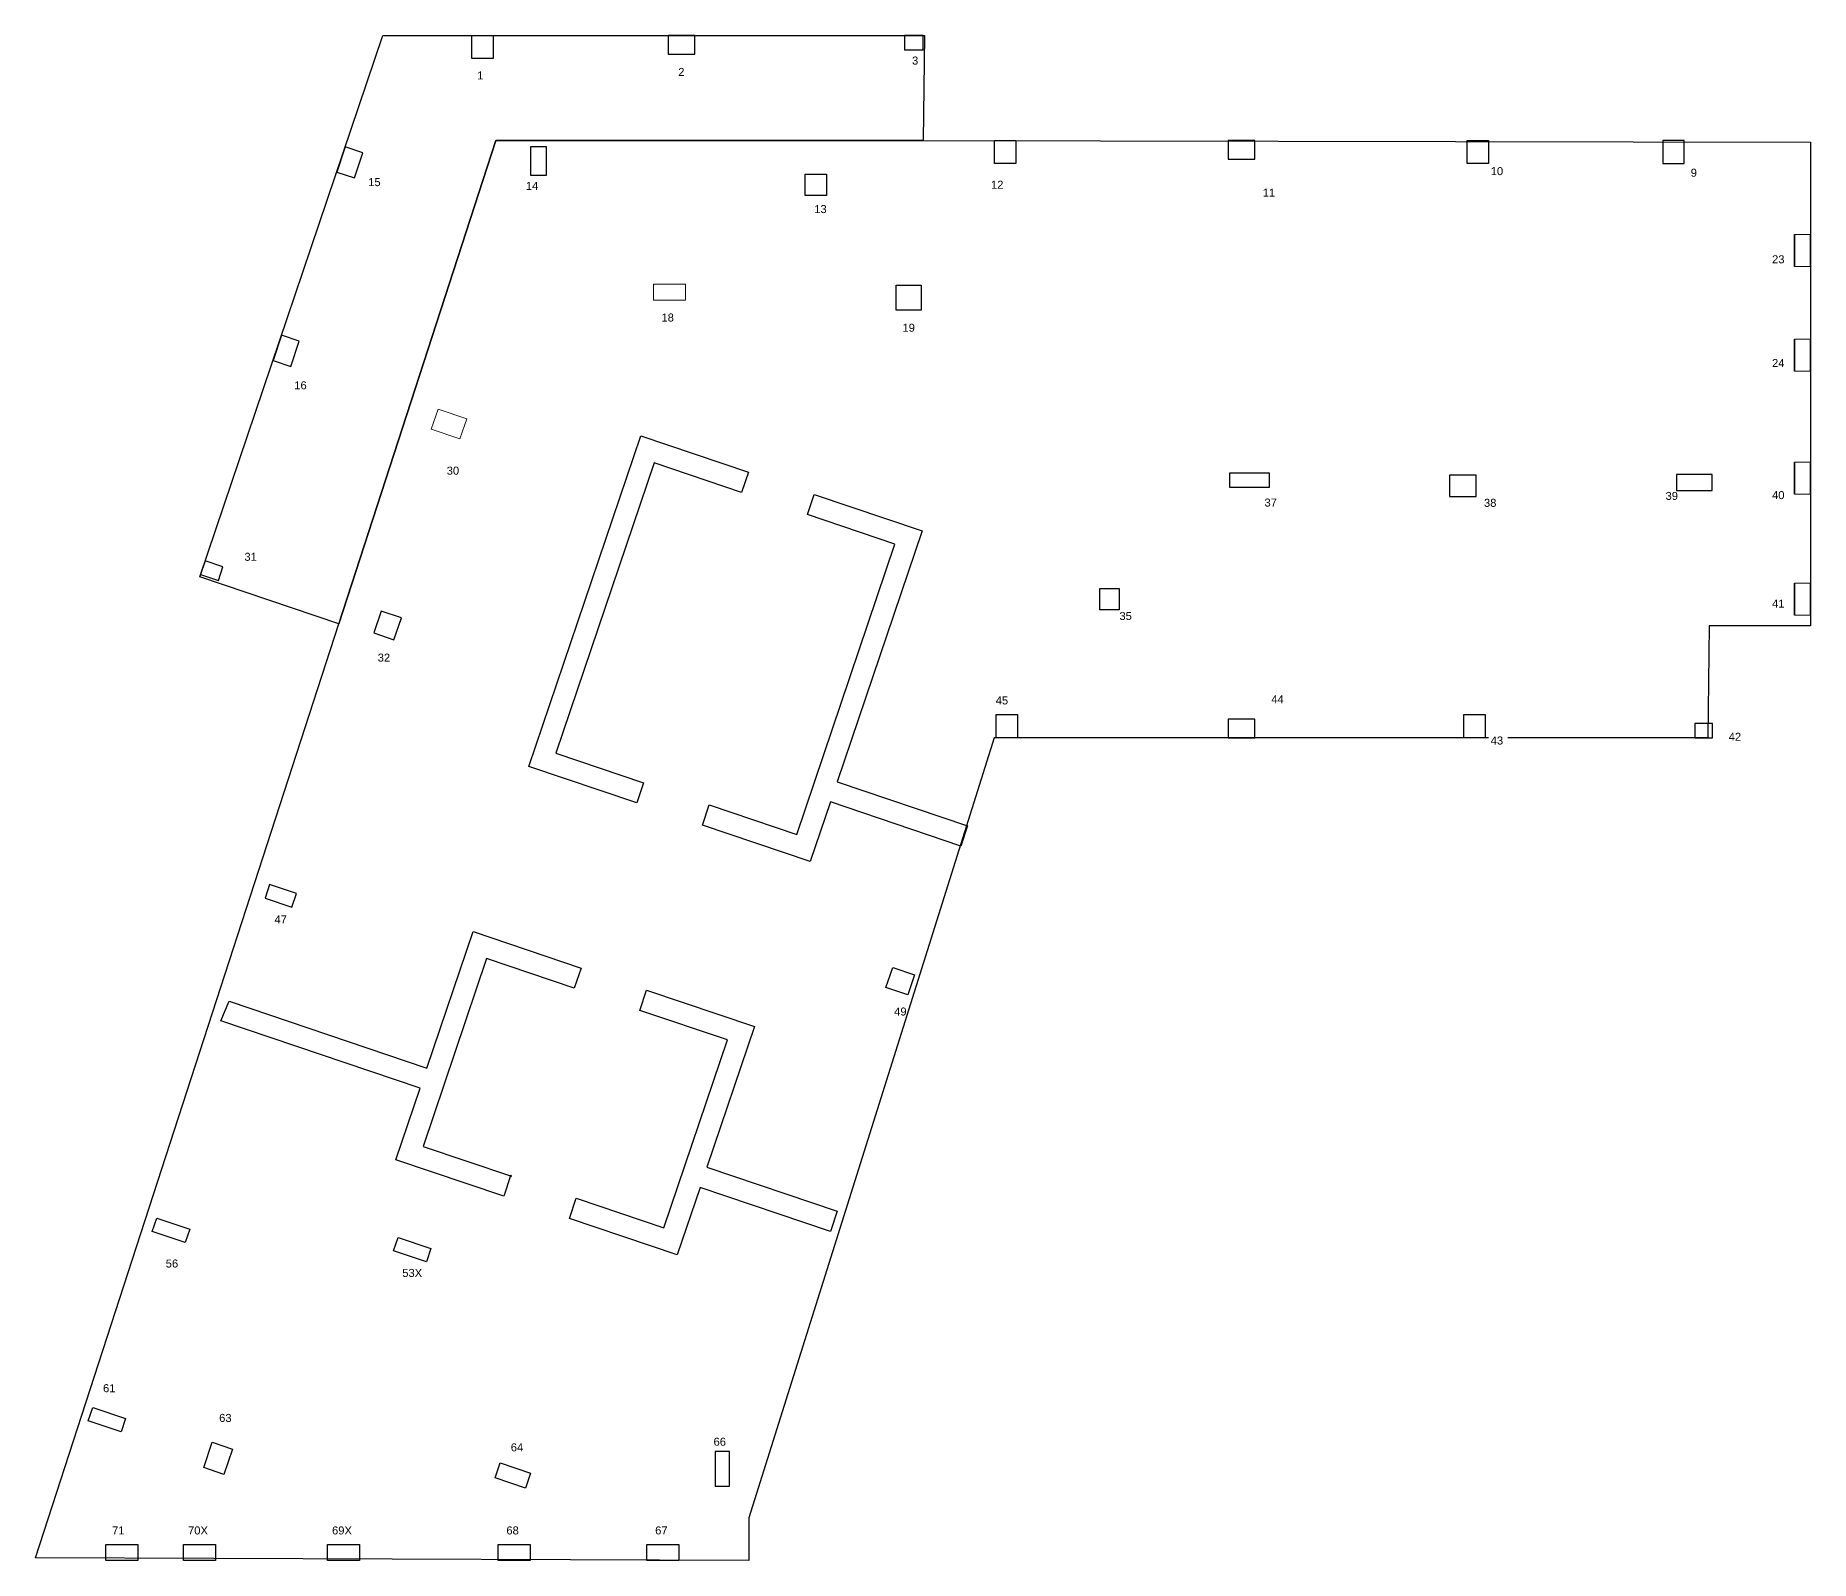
# Model space of a CAD drawing. Header units: inches. Extents: x 30 to 12637, y 0 to 49076.
# Drawn here: x 10637 to 12634, y 18000 to 19716 of the extents above; entities that cross this region are included whole.
import ezdxf

# ---------------------------------------------------------------- set-up
doc = ezdxf.new("R2010")
doc.units = ezdxf.units.IN
doc.header["$MEASUREMENT"] = 0
doc.header["$PDMODE"] = 35
doc.layers.add('COL-IDEN', color=171, linetype='Continuous', lineweight=30)
doc.layers.add('COLS', color=52, linetype='Continuous', lineweight=20)
for name, color, linetype in [('DATUM', 6, 'Continuous'), ('SLAB-BALCONY', 3, 'Continuous'), ('SLAB-RESIDENTIAL', 6, 'Continuous'), ('WALL', 1, 'Continuous')]:
    doc.layers.add(name, color=color, linetype=linetype)
doc.styles.add('Arial', font='arial.ttf', dxfattribs={"height": 9})

msp = doc.modelspace()

# ---------------------------------------------------------------- linework, layer by layer
at = {"layer": 'COLS', "lineweight": 30}
for points in [[(11128.2, 19690.2), (11128.2, 19716.2), (11152.2, 19716.2), (11152.2, 19690.2)], [(11349.2, 19695.2), (11379.2, 19695.2), (11379.2, 19716.2), (11349.2, 19716.2)], [(11615.2, 19716.2), (11615.2, 19700.2), (11636.2, 19700.2), (11636.2, 19716.2)], [(10996.3, 19555.9), (11005.9, 19584.3), (10986, 19591.1), (10976.4, 19562.6)], [(11194.2, 19559.1), (11212.2, 19559.1), (11212.2, 19591.1), (11194.2, 19591.1)], [(11716.2, 19572.2), (11716.2, 19598.2), (11740.2, 19598.2), (11740.2, 19572.2)], [(11979.2, 19577.2), (12009.2, 19577.2), (12009.2, 19598.2), (11979.2, 19598.2)], [(11503.2, 19536.3), (11503.2, 19560.3), (11527.2, 19560.3), (11527.2, 19536.3)], [(12616.2, 19456.2), (12616.2, 19492.2)], [(12634.2, 19492.2), (12634.2, 19456.2)], [(11605.9, 19407.2), (11605.9, 19435.2), (11633.9, 19435.2), (11633.9, 19407.2)], [(10924.6, 19343.7), (10934.2, 19372.1), (10914.3, 19378.9), (10904.7, 19350.4)], [(12616.2, 19338.4), (12616.2, 19374.4)], [(12634.2, 19374.4), (12634.2, 19338.4)], [(12616.2, 19200.2), (12616.2, 19236.2)], [(12634.2, 19236.2), (12634.2, 19200.2)], [(12025.7, 19207.9), (12025.7, 19223.9), (11980.7, 19223.9), (11980.7, 19207.9)], [(12228.2, 19197.4), (12258.2, 19197.4), (12258.2, 19221.4), (12228.2, 19221.4)], [(12523.7, 19222.2), (12483.7, 19222.2), (12483.7, 19204.2), (12523.7, 19204.2)], [(10828.5, 19125), (10823.3, 19109.8), (10843.2, 19103.1), (10848.4, 19118.3)], [(11834.7, 19070.2), (11834.7, 19094.2), (11856.7, 19094.2), (11856.7, 19070.2)], [(12616.2, 19064.2), (12616.2, 19100.2)], [(12634.2, 19100.2), (12634.2, 19064.2)], [(11040.8, 19036.3), (11049.1, 19061), (11026.3, 19068.6), (11018, 19044)], [(11718.2, 18926.2), (11718.2, 18952.2), (11742.2, 18952.2), (11742.2, 18926.2)], [(11979.2, 18926.2), (12009.2, 18926.2), (12009.2, 18947.2), (11979.2, 18947.2)], [(12524.2, 18942.2), (12504.2, 18942.2), (12504.2, 18926.2), (12524.2, 18926.2)], [(12524.2, 18942.2), (12504.2, 18942.2), (12504.2, 18926.2), (12524.2, 18926.2)], [(10926, 18735.6), (10931.2, 18750.7), (10900.8, 18761), (10895.7, 18745.8)], [(11618.7, 18636.7), (11594.1, 18645.1), (11601.8, 18667.8), (11626.4, 18659.5)], [(10805.8, 18358.2), (10768.9, 18370.7), (10774, 18385.8), (10811, 18373.3)], [(11077.2, 18336.3), (11040.3, 18348.8), (11045.4, 18364), (11082.4, 18351.5)], [(10733.8, 18145.1), (10696.9, 18157.6), (10702, 18172.7), (10738.9, 18160.2)], [(10849.5, 18097.4), (10826.7, 18105), (10836.4, 18133.5), (10859.1, 18125.8)], [(11402.2, 18084.1), (11418.2, 18084.1), (11418.2, 18123.1), (11402.2, 18123.1)], [(11188.7, 18081.9), (11154.6, 18093.4), (11160.4, 18110.4), (11194.5, 18098.9)], [(10716.5, 18000.5), (10716.5, 18018.5), (10752.5, 18018.5), (10752.5, 18000.5)], [(10804.1, 18000.5), (10804.1, 18018.5), (10840.1, 18018.5), (10840.1, 18000.5)], [(10966.1, 18000.5), (10966.1, 18018.5), (11002.1, 18018.5), (11002.1, 18000.5)], [(11158.1, 18000.5), (11158.1, 18018.5), (11194.1, 18018.5), (11194.1, 18000.5)], [(11325.4, 18000.5), (11325.4, 18018.5), (11361.4, 18018.5), (11361.4, 18000.5)]]:
    msp.add_lwpolyline(points, close=True, dxfattribs=at)
at = {"layer": 'COLS'}
for points in [[(12616.2, 19456.2), (12634.2, 19456.2), (12634.2, 19492.2), (12616.2, 19492.2)], [(11332.9, 19418.6), (11368.9, 19418.6), (11368.9, 19436.6), (11332.9, 19436.6)], [(12616.2, 19338.4), (12634.2, 19338.4), (12634.2, 19374.4), (12616.2, 19374.4)], [(11115, 19262.3), (11122.7, 19285), (11090.5, 19295.9), (11082.8, 19273.2)], [(12616.2, 19200.2), (12634.2, 19200.2), (12634.2, 19236.2), (12616.2, 19236.2)], [(12616.2, 19064.2), (12634.2, 19064.2), (12634.2, 19100.2), (12616.2, 19100.2)]]:
    msp.add_lwpolyline(points, close=True, dxfattribs=at)
at = {"layer": 'DATUM'}
msp.add_point((11172, 18433.1), dxfattribs=at)
at = {"layer": 'SLAB-BALCONY'}
msp.add_lwpolyline([(10978.6, 19054.2), (10822.4, 19107), (11028.3, 19716.2), (11637.7, 19716.2), (11636.2, 19598.2), (11155.2, 19598.2)], close=True, dxfattribs=at)
at = {"layer": 'SLAB-RESIDENTIAL'}
msp.add_lwpolyline([(10637.5, 18003.6), (10978.6, 19054.2), (11155.2, 19598.2), (11636.2, 19598.2), (12634.3, 19596.3), (12634.2, 19052.2), (12520.2, 19052.2), (12519, 18926.2), (11715.8, 18926.2), (11439.9, 18048.5), (11439.9, 18000.5)], close=True, dxfattribs=at)
at = {"layer": 'WALL'}
for points in [[(11318.4, 19265.8), (11439.6, 19224.8), (11431.9, 19202.1), (11333.4, 19235.4), (11223, 18908.8), (11321.5, 18875.5), (11313.9, 18852.8), (11192.6, 18893.8)], [(11513.5, 19199.9), (11634.8, 19158.9), (11539.4, 18876.6), (11686, 18827.1), (11678.3, 18804.3), (11531.7, 18853.9), (11509, 18786.8), (11387.7, 18827.8), (11395.4, 18850.5), (11494, 18817.2), (11604.4, 19143.8), (11505.8, 19177.1)], [(11251.3, 18667), (11243.6, 18644.3), (11144.9, 18677.7), (11073.5, 18466.4), (11172, 18433.1), (11164.3, 18410.4), (11043, 18451.4), (11070.2, 18531.8), (10845.9, 18607.6), (10855.3, 18629.8), (11077.9, 18554.5), (11129.8, 18708.1)], [(11325, 18642.1), (11446.2, 18601.1), (11392.8, 18443), (11539.4, 18393.5), (11531.7, 18370.8), (11385.1, 18420.3), (11359.4, 18344.4), (11238.2, 18385.4), (11245.9, 18408.1), (11344.4, 18374.8), (11415.8, 18586.1), (11317.3, 18619.4)]]:
    msp.add_lwpolyline(points, close=True, dxfattribs=at)

# ---------------------------------------------------------------- texts
at = {"layer": 'COL-IDEN', "lineweight": 9, "char_height": 9, "attachment_point": 1, "style": 'Arial'}
for s, insert, width in [('3', (11623.6, 19692.5), 8.484), ('1', (11134.5, 19675.8), 8.484), ('2', (11360.6, 19679.7), 8.484), ('15', (11011.8, 19555.7), 16.968), ('14', (11189.1, 19551.5), 16.968), ('12', (11712.4, 19552.8), 16.968), ('11', (12018.1, 19543.9), 16.968), ('13', (11513.6, 19525.4), 16.968), ('23', (12591.1, 19468.9), 16.968), ('18', (11341.7, 19403.4), 16.968), ('19', (11612.8, 19391.9), 16.968), ('24', (12591.1, 19352.2), 16.968), ('16', (10928.6, 19327.1), 16.968), ('30', (11100.1, 19231.1), 16.968), ('37', (12020.1, 19195.2), 16.968), ('38', (12267, 19194.9), 16.968), ('39', (12471.3, 19202.7), 16.968), ('40', (12591.1, 19203.6), 16.968), ('31', (10872.5, 19134.2), 16.968), ('41', (12591.1, 19081.5), 16.968), ('35', (11856.9, 19067.6), 16.968), ('32', (11022.5, 19020.8), 16.968), ('45', (11717.7, 18972.6), 16.968), ('44', (12027.8, 18974), 16.968), ('42', (12542.3, 18931.7), 16.968), ('47', (10906.3, 18726.2), 16.968), ('49', (11603.5, 18622.6), 16.968), ('56', (10784, 18339.1), 16.968), ('53X', (11050.1, 18328.5), 26.967), ('61', (10713.5, 18198.8), 16.968), ('63', (10844.1, 18165.4), 16.968), ('64', (11172.2, 18132.3), 19.998), ('66', (11400.3, 18138.6), 16.968), ('71', (10723.7, 18038.8), 16.968), ('70X', (10809.1, 18038.8), 26.967), ('69X', (10971.1, 18038.8), 26.967), ('68', (11167.2, 18038.8), 16.968), ('67', (11334.6, 18038.8), 16.968)]:
    msp.add_mtext(s, dxfattribs=dict(at, insert=insert, width=width))

# ---------------------------------------------------------------- next in the draw order: texts
at = {"layer": 'COL-IDEN', "lineweight": 9, "char_height": 9, "width": 16.968, "attachment_point": 1, "style": 'Arial', "bg_fill": 3, "box_fill_scale": 1.25, "bg_fill_color": 9, "bg_fill_true_color": 13158600, "bg_fill_transparency": 0}
for s, insert in [('10', (12274.6, 19568.1)), ('9', (12499.6, 19566.3)), ('43', (12274.6, 18927.5))]:
    msp.add_mtext(s, dxfattribs=dict(at, insert=insert))

# ---------------------------------------------------------------- next in the draw order: linework, layer by layer
at = {"layer": 'COLS', "lineweight": 30}
for points in [[(12248.2, 19572.2), (12248.2, 19598.2), (12272.2, 19598.2), (12272.2, 19572.2)], [(12492.2, 19598.2), (12468.2, 19598.2), (12468.2, 19572.2), (12492.2, 19572.2)], [(12492.2, 19598.2), (12468.2, 19598.2), (12468.2, 19572.2), (12492.2, 19572.2)], [(12244.2, 18926.2), (12244.2, 18952.2), (12268.2, 18952.2), (12268.2, 18926.2)]]:
    msp.add_lwpolyline(points, close=True, dxfattribs=at)

doc.saveas('drawing.dxf')
